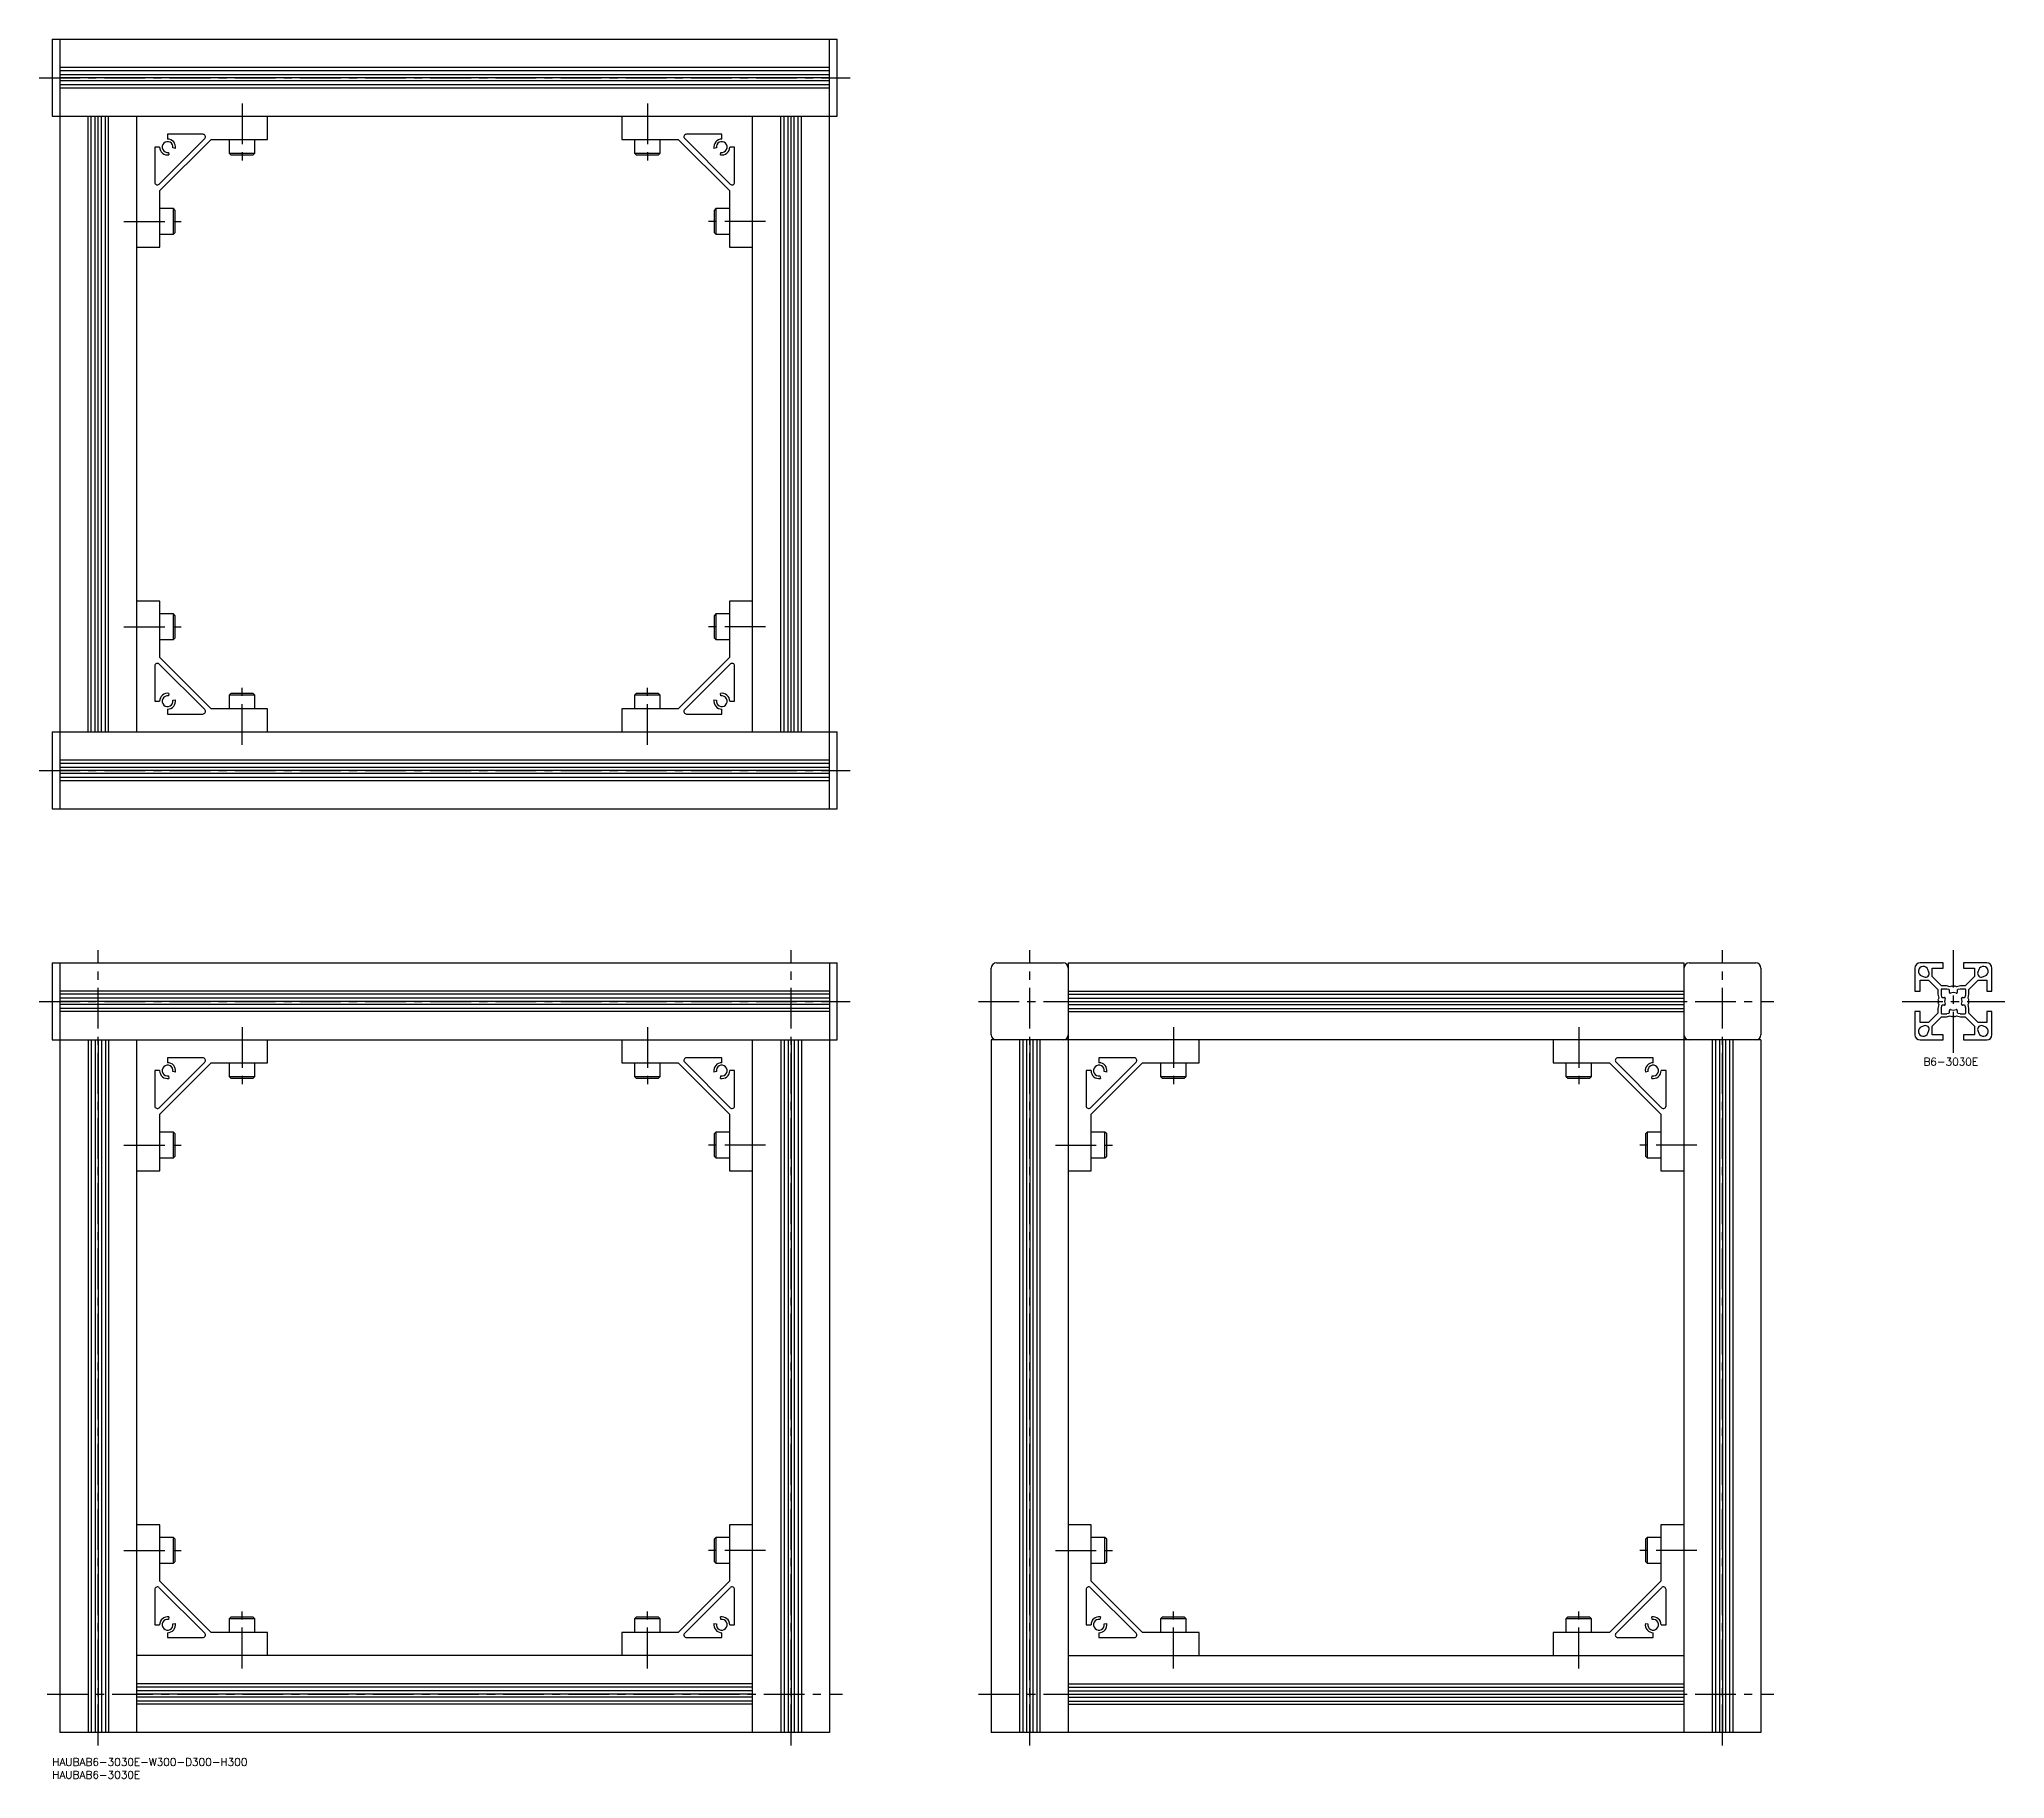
# Model space of a CAD drawing. Extents: x -5 to 761, y -8 to 670.
import ezdxf

# ---------------------------------------------------------------- set-up
doc = ezdxf.new("R2010")
doc.units = 0
doc.header["$LTSCALE"] = 0.5
doc.linetypes.add('CENTER', pattern=[50.8, 31.75, -6.35, 6.35, -6.35])
for name, color, linetype in [('MSM_CENTER', 1, 'CENTER'), ('MSM_CONTINUOUS', 7, 'CONTINUOUS'), ('MSM_PART_NUMBER', 7, 'CONTINUOUS')]:
    doc.layers.add(name, color=color, linetype=linetype)
doc.styles.get("Standard").update_dxf_attribs({"font": 'txt.shx', "height": 3, "bigfont": 'bigfont.shx'})

# ---------------------------------------------------------------- blocks, each defined once
blk = doc.blocks.new('*U8')
at = {"layer": 'MSM_PART_NUMBER'}
blk.add_text('HAUBAB6-3030E-W300-D300-H300', height=3, dxfattribs=at).set_placement((0, -3))
blk = doc.blocks.new('*U9')
at = {"layer": 'MSM_PART_NUMBER'}
blk.add_text('HAUBAB6-3030E', height=3, dxfattribs=at).set_placement((0, -8))
blk = doc.blocks.new('*U10')
at = {"layer": 'MSM_PART_NUMBER'}
blk.add_text('B6-3030E', height=3, dxfattribs=at).set_placement((729.32, 269.97))

msp = doc.modelspace()

# ---------------------------------------------------------------- linework, layer by layer
at = {"layer": 'MSM_CENTER'}
for p, q in [((-5, 655), (311, 655)), ((74, 645), (74, 620)), ((232, 645), (232, 620)), ((28, 599), (53, 599)), ((278, 599), (253, 599)), ((28, 441), (53, 441)), ((278, 441), (253, 441)), ((74, 395), (74, 420)), ((232, 395), (232, 420)), ((-5, 385), (311, 385)), ((18, 5), (18, 315)), ((288, 5), (288, 315)), ((381, 5), (381, 315)), ((651, 5), (651, 315)), ((741, 275), (741, 315)), ((-5, 295), (311, 295)), ((361, 295), (671, 295)), ((721, 295), (761, 295)), ((74, 285), (74, 260)), ((232, 285), (232, 260)), ((437, 285), (437, 260)), ((595, 285), (595, 260)), ((28, 239), (53, 239)), ((278, 239), (253, 239)), ((391, 239), (416, 239)), ((641, 239), (616, 239)), ((28, 81), (53, 81)), ((278, 81), (253, 81)), ((391, 81), (416, 81)), ((641, 81), (616, 81)), ((74, 35), (74, 60)), ((232, 35), (232, 60)), ((437, 35), (437, 60)), ((595, 35), (595, 60)), ((-2, 25), (308, 25)), ((361, 25), (671, 25))]:
    msp.add_line(p, q, dxfattribs=at)
at = {"layer": 'MSM_CONTINUOUS'}
for p, q in [((0, 670), (306, 670)), ((0, 670), (0, 640)), ((3, 670), (3, 370)), ((303, 370), (303, 670)), ((306, 640), (306, 670)), ((303, 659), (3, 659)), ((303, 657.74), (3, 657.74)), ((303, 656.2), (3, 656.2)), ((303, 655), (3, 655)), ((303, 653.8), (3, 653.8)), ((303, 652.26), (3, 652.26)), ((303, 651), (3, 651)), ((0, 640), (306, 640)), ((14, 400), (14, 640)), ((15.26, 400), (15.26, 640)), ((16.8, 400), (16.8, 640)), ((18, 400), (18, 640)), ((19.2, 400), (19.2, 640)), ((20.74, 400), (20.74, 640)), ((22, 400), (22, 640)), ((33, 400), (33, 640)), ((84, 631), (84, 640)), ((222, 640), (222, 631)), ((273, 400), (273, 640)), ((284, 400), (284, 640)), ((285.26, 400), (285.26, 640)), ((286.8, 400), (286.8, 640)), ((288, 400), (288, 640)), ((289.2, 400), (289.2, 640)), ((290.74, 400), (290.74, 640)), ((292, 400), (292, 640)), ((41.71, 613.54), (59.46, 631.29)), ((42, 611), (62, 631)), ((45, 633), (45, 631.1)), ((58.76, 633), (45, 633)), ((62, 631), (84, 631)), ((69, 631), (69, 625.67)), ((79, 625.67), (79, 631)), ((222, 631), (244, 631)), ((227, 631), (227, 625.67)), ((237, 625.67), (237, 631)), ((244, 631), (264, 611)), ((246.54, 631.29), (264.29, 613.54)), ((261, 633), (247.24, 633)), ((261, 631.1), (261, 633)), ((40, 628), (40, 614.24)), ((41.9, 628), (40, 628)), ((45.36, 625.93), (45.54, 624.95)), ((48.05, 627.46), (47.07, 627.64)), ((69, 625.67), (69.67, 625)), ((69, 625.67), (79, 625.67)), ((69.67, 625), (78.33, 625)), ((78.33, 625), (79, 625.67)), ((227, 625.67), (227.67, 625)), ((227, 625.67), (237, 625.67)), ((227.67, 625), (236.33, 625)), ((236.33, 625), (237, 625.67)), ((258.93, 627.64), (257.95, 627.46)), ((260.46, 624.95), (260.64, 625.93)), ((266, 628), (264.1, 628)), ((266, 614.24), (266, 628)), ((42, 589), (42, 611)), ((264, 611), (264, 589)), ((47.33, 604), (42, 604)), ((48, 603.33), (47.33, 604)), ((47.33, 594), (47.33, 604)), ((48, 594.67), (48, 603.33)), ((258.67, 604), (258, 603.33)), ((258, 603.33), (258, 594.67)), ((264, 604), (258.67, 604)), ((258.67, 604), (258.67, 594)), ((42, 594), (47.33, 594)), ((47.33, 594), (48, 594.67)), ((258, 594.67), (258.67, 594)), ((258.67, 594), (264, 594)), ((33, 589), (42, 589)), ((264, 589), (273, 589)), ((42, 451), (33, 451)), ((42, 429), (42, 451)), ((47.33, 446), (42, 446)), ((48, 445.33), (47.33, 446)), ((47.33, 436), (47.33, 446)), ((48, 436.67), (48, 445.33)), ((258.67, 446), (258, 445.33)), ((258, 445.33), (258, 436.67)), ((264, 446), (258.67, 446)), ((258.67, 446), (258.67, 436)), ((264, 451), (264, 429)), ((273, 451), (264, 451)), ((47.33, 436), (48, 436.67)), ((258, 436.67), (258.67, 436)), ((42, 436), (47.33, 436)), ((62, 409), (42, 429)), ((264, 429), (244, 409)), ((258.67, 436), (264, 436)), ((40, 425.76), (40, 412)), ((59.46, 408.71), (41.71, 426.46)), ((264.29, 426.46), (246.54, 408.71)), ((266, 412), (266, 425.76)), ((45.54, 415.05), (45.36, 414.07)), ((69.67, 415), (69, 414.33)), ((69, 414.33), (69, 409)), ((79, 414.33), (69, 414.33)), ((78.33, 415), (69.67, 415)), ((79, 414.33), (78.33, 415)), ((79, 409), (79, 414.33)), ((227.67, 415), (227, 414.33)), ((227, 414.33), (227, 409)), ((237, 414.33), (227, 414.33)), ((236.33, 415), (227.67, 415)), ((237, 414.33), (236.33, 415)), ((237, 409), (237, 414.33)), ((260.64, 414.07), (260.46, 415.05)), ((40, 412), (41.9, 412)), ((45, 408.9), (45, 407)), ((45, 407), (58.76, 407)), ((47.07, 412.36), (48.05, 412.54)), ((84, 409), (62, 409)), ((84, 400), (84, 409)), ((222, 409), (222, 400)), ((244, 409), (222, 409)), ((247.24, 407), (261, 407)), ((257.95, 412.54), (258.93, 412.36)), ((261, 407), (261, 408.9)), ((264.1, 412), (266, 412)), ((0, 400), (306, 400)), ((0, 400), (0, 370)), ((306, 370), (306, 400)), ((303, 389), (3, 389)), ((303, 387.74), (3, 387.74)), ((303, 386.2), (3, 386.2)), ((303, 385), (3, 385)), ((303, 383.8), (3, 383.8)), ((303, 382.26), (3, 382.26)), ((303, 381), (3, 381)), ((0, 370), (306, 370)), ((0, 310), (0, 280)), ((0, 310), (306, 310)), ((3, 310), (3, 10)), ((303, 310), (303, 10)), ((306, 280), (306, 310)), ((366, 282), (366, 308)), ((368, 310), (394, 310)), ((396, 310), (396, 10)), ((396, 310), (636, 310)), ((636, 310), (636, 10)), ((638, 310), (664, 310)), ((666, 308), (666, 282)), ((726, 308), (726, 299)), ((737, 310), (728, 310)), ((731.46, 306.34), (731.08, 307.36)), ((732.75, 304.66), (732.75, 308)), ((732.75, 308), (737, 308)), ((737, 308), (737, 310)), ((754, 310), (745, 310)), ((745, 310), (745, 308)), ((745, 308), (749.25, 308)), ((749.25, 308), (749.25, 304.66)), ((750.92, 307.36), (750.54, 306.34)), ((756, 299), (756, 308)), ((303, 299), (3, 299)), ((396, 299), (636, 299)), ((726, 299), (728, 299)), ((728, 299), (728, 303.25)), ((728, 303.25), (731.34, 303.25)), ((728.64, 304.92), (729.66, 304.54)), ((731.34, 303.25), (735, 299.59)), ((736.41, 301), (732.75, 304.66)), ((735, 299.59), (735, 297.74)), ((736.2, 299.5), (736.2, 297.64)), ((738.26, 301), (736.41, 301)), ((738.36, 299.8), (736.5, 299.8)), ((739.8, 300.7), (738.26, 301)), ((739.26, 299.63), (738.41, 299.79)), ((739.5, 298.5), (739.5, 299.34)), ((740.25, 300.96), (739.8, 300.7)), ((741, 300.7), (740.55, 300.96)), ((741.45, 300.96), (741, 300.7)), ((742.2, 300.7), (741.75, 300.96)), ((743.74, 301), (742.2, 300.7)), ((742.5, 299.34), (742.5, 298.5)), ((743.59, 299.79), (742.74, 299.63)), ((745.5, 299.8), (743.64, 299.8)), ((745.59, 301), (743.74, 301)), ((749.25, 304.66), (745.59, 301)), ((745.8, 297.64), (745.8, 299.5)), ((747, 299.59), (750.66, 303.25)), ((747, 297.74), (747, 299.59)), ((750.66, 303.25), (754, 303.25)), ((752.34, 304.54), (753.36, 304.92)), ((754, 303.25), (754, 299)), ((754, 299), (756, 299)), ((303, 297.74), (3, 297.74)), ((303, 296.2), (3, 296.2)), ((303, 295), (3, 295)), ((303, 293.8), (3, 293.8)), ((303, 292.26), (3, 292.26)), ((396, 297.74), (636, 297.74)), ((396, 296.2), (636, 296.2)), ((396, 295), (636, 295)), ((396, 293.8), (636, 293.8)), ((396, 292.26), (636, 292.26)), ((735, 297.74), (735.3, 296.2)), ((735.3, 293.8), (735, 292.26)), ((735, 292.26), (735, 290.41)), ((735.3, 296.2), (735.04, 295.75)), ((735.04, 295.45), (735.3, 295)), ((735.3, 295), (735.04, 294.55)), ((735.04, 294.25), (735.3, 293.8)), ((736.2, 292.36), (736.2, 290.5)), ((736.21, 297.59), (736.37, 296.74)), ((736.37, 293.26), (736.21, 292.41)), ((736.66, 296.5), (737.5, 296.5)), ((737.5, 293.5), (736.66, 293.5)), ((739.5, 290.66), (739.5, 291.5)), ((742.5, 291.5), (742.5, 290.66)), ((744.5, 296.5), (745.34, 296.5)), ((745.34, 293.5), (744.5, 293.5)), ((745.63, 296.74), (745.79, 297.59)), ((745.79, 292.41), (745.63, 293.26)), ((745.8, 290.5), (745.8, 292.36)), ((746.7, 296.2), (747, 297.74)), ((746.96, 295.75), (746.7, 296.2)), ((746.7, 295), (746.96, 295.45)), ((746.96, 294.55), (746.7, 295)), ((746.7, 293.8), (746.96, 294.25)), ((747, 292.26), (746.7, 293.8)), ((747, 290.41), (747, 292.26)), ((303, 291), (3, 291)), ((396, 291), (636, 291)), ((726, 291), (726, 282)), ((728, 291), (726, 291)), ((728, 286.75), (728, 291)), ((731.34, 286.75), (728, 286.75)), ((729.66, 285.46), (728.64, 285.08)), ((731.08, 282.64), (731.46, 283.66)), ((735, 290.41), (731.34, 286.75)), ((732.75, 285.34), (736.41, 289)), ((732.75, 282), (732.75, 285.34)), ((736.41, 289), (738.26, 289)), ((736.5, 290.2), (738.36, 290.2)), ((738.26, 289), (739.8, 289.3)), ((738.41, 290.21), (739.26, 290.37)), ((739.8, 289.3), (740.25, 289.04)), ((740.55, 289.04), (741, 289.3)), ((741, 289.3), (741.45, 289.04)), ((741.75, 289.04), (742.2, 289.3)), ((742.2, 289.3), (743.74, 289)), ((742.74, 290.37), (743.59, 290.21)), ((743.64, 290.2), (745.5, 290.2)), ((743.74, 289), (745.59, 289)), ((745.59, 289), (749.25, 285.34)), ((750.66, 286.75), (747, 290.41)), ((749.25, 285.34), (749.25, 282)), ((750.54, 283.66), (750.92, 282.64)), ((754, 286.75), (750.66, 286.75)), ((753.36, 285.08), (752.34, 285.46)), ((754, 291), (754, 286.75)), ((756, 291), (754, 291)), ((756, 282), (756, 291)), ((0, 280), (306, 280)), ((14, 280), (14, 10)), ((15.26, 280), (15.26, 10)), ((16.8, 280), (16.8, 10)), ((18, 280), (18, 10)), ((19.2, 280), (19.2, 10)), ((20.74, 280), (20.74, 10)), ((22, 280), (22, 10)), ((33, 10), (33, 280)), ((84, 271), (84, 280)), ((222, 280), (222, 271)), ((273, 10), (273, 280)), ((284, 280), (284, 10)), ((285.26, 280), (285.26, 10)), ((286.8, 280), (286.8, 10)), ((288, 280), (288, 10)), ((289.2, 280), (289.2, 10)), ((290.74, 280), (290.74, 10)), ((292, 280), (292, 10)), ((666, 280), (366, 280)), ((366, 280), (366, 10)), ((377, 280), (377, 10)), ((378.26, 280), (378.26, 10)), ((379.8, 280), (379.8, 10)), ((381, 280), (381, 10)), ((382.2, 280), (382.2, 10)), ((383.74, 280), (383.74, 10)), ((385, 280), (385, 10)), ((447, 271), (447, 280)), ((585, 280), (585, 271)), ((647, 280), (647, 10)), ((648.26, 280), (648.26, 10)), ((649.8, 280), (649.8, 10)), ((651, 280), (651, 10)), ((652.2, 280), (652.2, 10)), ((653.74, 280), (653.74, 10)), ((655, 280), (655, 10)), ((666, 280), (666, 10)), ((728, 280), (737, 280)), ((737, 282), (732.75, 282)), ((737, 280), (737, 282)), ((749.25, 282), (745, 282)), ((745, 282), (745, 280)), ((745, 280), (754, 280)), ((41.71, 253.54), (59.46, 271.29)), ((42, 251), (62, 271)), ((45, 273), (45, 271.1)), ((58.76, 273), (45, 273)), ((62, 271), (84, 271)), ((69, 271), (69, 265.67)), ((79, 265.67), (79, 271)), ((222, 271), (244, 271)), ((227, 271), (227, 265.67)), ((237, 265.67), (237, 271)), ((244, 271), (264, 251)), ((246.54, 271.29), (264.29, 253.54)), ((261, 273), (247.24, 273)), ((261, 271.1), (261, 273)), ((404.71, 253.54), (422.46, 271.29)), ((405, 251), (425, 271)), ((408, 273), (408, 271.1)), ((421.76, 273), (408, 273)), ((425, 271), (447, 271)), ((432, 271), (432, 265.67)), ((442, 265.67), (442, 271)), ((585, 271), (607, 271)), ((590, 271), (590, 265.67)), ((600, 265.67), (600, 271)), ((607, 271), (627, 251)), ((609.54, 271.29), (627.29, 253.54)), ((624, 273), (610.24, 273)), ((624, 271.1), (624, 273)), ((40, 268), (40, 254.24)), ((41.9, 268), (40, 268)), ((45.36, 265.93), (45.54, 264.95)), ((48.05, 267.46), (47.07, 267.64)), ((69, 265.67), (69.67, 265)), ((69, 265.67), (79, 265.67)), ((69.67, 265), (78.33, 265)), ((78.33, 265), (79, 265.67)), ((227, 265.67), (227.67, 265)), ((227, 265.67), (237, 265.67)), ((227.67, 265), (236.33, 265)), ((236.33, 265), (237, 265.67)), ((258.93, 267.64), (257.95, 267.46)), ((260.46, 264.95), (260.64, 265.93)), ((266, 268), (264.1, 268)), ((266, 254.24), (266, 268)), ((403, 268), (403, 254.24)), ((404.9, 268), (403, 268)), ((408.36, 265.93), (408.54, 264.95)), ((411.05, 267.46), (410.07, 267.64)), ((432, 265.67), (432.67, 265)), ((432, 265.67), (442, 265.67)), ((432.67, 265), (441.33, 265)), ((441.33, 265), (442, 265.67)), ((590, 265.67), (590.67, 265)), ((590, 265.67), (600, 265.67)), ((590.67, 265), (599.33, 265)), ((599.33, 265), (600, 265.67)), ((621.93, 267.64), (620.95, 267.46)), ((623.46, 264.95), (623.64, 265.93)), ((629, 268), (627.1, 268)), ((629, 254.24), (629, 268)), ((42, 229), (42, 251)), ((264, 251), (264, 229)), ((405, 229), (405, 251)), ((627, 251), (627, 229)), ((47.33, 244), (42, 244)), ((48, 243.33), (47.33, 244)), ((47.33, 234), (47.33, 244)), ((48, 234.67), (48, 243.33)), ((258.67, 244), (258, 243.33)), ((258, 243.33), (258, 234.67)), ((264, 244), (258.67, 244)), ((258.67, 244), (258.67, 234)), ((410.33, 244), (405, 244)), ((411, 243.33), (410.33, 244)), ((410.33, 234), (410.33, 244)), ((411, 234.67), (411, 243.33)), ((621.67, 244), (621, 243.33)), ((621, 243.33), (621, 234.67)), ((627, 244), (621.67, 244)), ((621.67, 244), (621.67, 234)), ((42, 234), (47.33, 234)), ((47.33, 234), (48, 234.67)), ((258, 234.67), (258.67, 234)), ((258.67, 234), (264, 234)), ((405, 234), (410.33, 234)), ((410.33, 234), (411, 234.67)), ((621, 234.67), (621.67, 234)), ((621.67, 234), (627, 234)), ((33, 229), (42, 229)), ((264, 229), (273, 229)), ((396, 229), (405, 229)), ((627, 229), (636, 229)), ((42, 91), (33, 91)), ((42, 69), (42, 91)), ((47.33, 86), (42, 86)), ((48, 85.33), (47.33, 86)), ((47.33, 76), (47.33, 86)), ((48, 76.67), (48, 85.33)), ((258.67, 86), (258, 85.33)), ((258, 85.33), (258, 76.67)), ((264, 86), (258.67, 86)), ((258.67, 86), (258.67, 76)), ((264, 91), (264, 69)), ((273, 91), (264, 91)), ((405, 91), (396, 91)), ((405, 69), (405, 91)), ((410.33, 86), (405, 86)), ((411, 85.33), (410.33, 86)), ((410.33, 76), (410.33, 86)), ((411, 76.67), (411, 85.33)), ((621.67, 86), (621, 85.33)), ((621, 85.33), (621, 76.67)), ((627, 86), (621.67, 86)), ((621.67, 86), (621.67, 76)), ((627, 91), (627, 69)), ((636, 91), (627, 91)), ((47.33, 76), (48, 76.67)), ((258, 76.67), (258.67, 76)), ((410.33, 76), (411, 76.67)), ((621, 76.67), (621.67, 76)), ((42, 76), (47.33, 76)), ((62, 49), (42, 69)), ((264, 69), (244, 49)), ((258.67, 76), (264, 76)), ((405, 76), (410.33, 76)), ((425, 49), (405, 69)), ((627, 69), (607, 49)), ((621.67, 76), (627, 76)), ((40, 65.76), (40, 52)), ((59.46, 48.71), (41.71, 66.46)), ((264.29, 66.46), (246.54, 48.71)), ((266, 52), (266, 65.76)), ((403, 65.76), (403, 52)), ((422.46, 48.71), (404.71, 66.46)), ((627.29, 66.46), (609.54, 48.71)), ((629, 52), (629, 65.76)), ((45.54, 55.05), (45.36, 54.07)), ((69.67, 55), (69, 54.33)), ((69, 54.33), (69, 49)), ((79, 54.33), (69, 54.33)), ((78.33, 55), (69.67, 55)), ((79, 54.33), (78.33, 55)), ((79, 49), (79, 54.33)), ((227.67, 55), (227, 54.33)), ((227, 54.33), (227, 49)), ((237, 54.33), (227, 54.33)), ((236.33, 55), (227.67, 55)), ((237, 54.33), (236.33, 55)), ((237, 49), (237, 54.33)), ((260.64, 54.07), (260.46, 55.05)), ((408.54, 55.05), (408.36, 54.07)), ((432.67, 55), (432, 54.33)), ((432, 54.33), (432, 49)), ((442, 54.33), (432, 54.33)), ((441.33, 55), (432.67, 55)), ((442, 54.33), (441.33, 55)), ((442, 49), (442, 54.33)), ((590.67, 55), (590, 54.33)), ((590, 54.33), (590, 49)), ((600, 54.33), (590, 54.33)), ((599.33, 55), (590.67, 55)), ((600, 54.33), (599.33, 55)), ((600, 49), (600, 54.33)), ((623.64, 54.07), (623.46, 55.05)), ((40, 52), (41.9, 52)), ((45, 48.9), (45, 47)), ((45, 47), (58.76, 47)), ((47.07, 52.36), (48.05, 52.54)), ((84, 49), (62, 49)), ((84, 40), (84, 49)), ((222, 49), (222, 40)), ((244, 49), (222, 49)), ((247.24, 47), (261, 47)), ((257.95, 52.54), (258.93, 52.36)), ((261, 47), (261, 48.9)), ((264.1, 52), (266, 52)), ((403, 52), (404.9, 52)), ((408, 48.9), (408, 47)), ((408, 47), (421.76, 47)), ((410.07, 52.36), (411.05, 52.54)), ((447, 49), (425, 49)), ((447, 40), (447, 49)), ((585, 49), (585, 40)), ((607, 49), (585, 49)), ((610.24, 47), (624, 47)), ((620.95, 52.54), (621.93, 52.36)), ((624, 47), (624, 48.9)), ((627.1, 52), (629, 52)), ((273, 40), (33, 40)), ((396, 40), (636, 40)), ((273, 29), (33, 29)), ((273, 27.74), (33, 27.74)), ((273, 26.2), (33, 26.2)), ((273, 25), (33, 25)), ((273, 23.8), (33, 23.8)), ((396, 29), (636, 29)), ((396, 27.74), (636, 27.74)), ((396, 26.2), (636, 26.2)), ((396, 25), (636, 25)), ((396, 23.8), (636, 23.8)), ((273, 22.26), (33, 22.26)), ((273, 21), (33, 21)), ((396, 22.26), (636, 22.26)), ((396, 21), (636, 21)), ((303, 10), (3, 10)), ((666, 10), (366, 10))]:
    msp.add_line(p, q, dxfattribs=at)
for centre, radius, start, end in [((45, 628), 2.1, 350, 280), ((45, 628), 3.1, 350, 90), ((58.76, 632), 1, 315, 90), ((247.24, 632), 1, 90, 225), ((261, 628), 3.1, 90, 190), ((261, 628), 2.1, 260, 190), ((45, 628), 3.1, 180, 280), ((261, 628), 3.1, 260, 0), ((41, 614.24), 1, 180, 315), ((265, 614.24), 1, 225, 0), ((41, 425.76), 1, 45, 180), ((265, 425.76), 1, 0, 135), ((45, 412), 3.1, 80, 180), ((45, 412), 2.1, 80, 10), ((261, 412), 2.1, 170, 100), ((261, 412), 3.1, 0, 100), ((45, 412), 3.1, 270, 10), ((58.76, 408), 1, 270, 45), ((247.24, 408), 1, 135, 270), ((261, 412), 3.1, 170, 270), ((368, 308), 2, 90, 180), ((394, 308), 2, 0, 90), ((638, 308), 2, 90, 180), ((664, 308), 2, 0, 90), ((728, 308), 2, 90, 180), ((729.3, 306.7), 1.9, 20.37568, 249.62432), ((752.7, 306.7), 1.9, 290.37568, 159.62432), ((754, 308), 2, 0, 90), ((730.15, 305.85), 1.4, 249.62432, 20.37568), ((736.5, 299.5), 0.3, 90, 180), ((738.36, 299.5), 0.3, 79, 90), ((739.2, 299.34), 0.3, 0, 79), ((740.4, 300.7), 0.3, 60, 120), ((741.6, 300.7), 0.3, 60, 120), ((742.8, 299.34), 0.3, 101, 180), ((743.64, 299.5), 0.3, 90, 101), ((745.5, 299.5), 0.3, 0, 90), ((751.85, 305.85), 1.4, 159.62432, 290.37568), ((735.3, 295.6), 0.3, 150, 210), ((735.3, 294.4), 0.3, 150, 210), ((736.5, 297.64), 0.3, 180, 191), ((736.5, 292.36), 0.3, 169, 180), ((736.66, 296.8), 0.3, 191, 270), ((736.66, 293.2), 0.3, 90, 169), ((737.5, 296.2), 0.3, 341.07536, 90), ((737.5, 293.8), 0.3, 270, 18.92464), ((741, 295), 3.4, 161.07536, 198.92464), ((739.8, 298.5), 0.3, 180, 288.92464), ((739.8, 291.5), 0.3, 71.07536, 180), ((741, 295), 3.4, 71.07536, 108.92464), ((741, 295), 3.4, 251.07536, 288.92464), ((742.2, 298.5), 0.3, 251.07536, 0), ((742.2, 291.5), 0.3, 0, 108.92464), ((744.5, 296.2), 0.3, 90, 198.92464), ((744.5, 293.8), 0.3, 161.07536, 270), ((741, 295), 3.4, 341.07536, 18.92464), ((745.34, 296.8), 0.3, 270, 349), ((745.34, 293.2), 0.3, 11, 90), ((745.5, 297.64), 0.3, 349, 0), ((745.5, 292.36), 0.3, 0, 11), ((746.7, 295.6), 0.3, 330, 30), ((746.7, 294.4), 0.3, 330, 30), ((729.3, 283.3), 1.9, 110.37568, 339.62432), ((730.15, 284.15), 1.4, 339.62432, 110.37568), ((736.5, 290.5), 0.3, 180, 270), ((738.36, 290.5), 0.3, 270, 281), ((739.2, 290.66), 0.3, 281, 0), ((740.4, 289.3), 0.3, 240, 300), ((741.6, 289.3), 0.3, 240, 300), ((742.8, 290.66), 0.3, 180, 259), ((743.64, 290.5), 0.3, 259, 270), ((745.5, 290.5), 0.3, 270, 0), ((751.85, 284.15), 1.4, 69.62432, 200.37568), ((752.7, 283.3), 1.9, 200.37568, 69.62432), ((368, 282), 2, 180, 270), ((394, 282), 2, 270, 0), ((638, 282), 2, 180, 270), ((664, 282), 2, 270, 0), ((728, 282), 2, 180, 270), ((754, 282), 2, 270, 0), ((45, 268), 2.1, 350, 280), ((45, 268), 3.1, 350, 90), ((58.76, 272), 1, 315, 90), ((247.24, 272), 1, 90, 225), ((261, 268), 3.1, 90, 190), ((261, 268), 2.1, 260, 190), ((408, 268), 2.1, 350, 280), ((408, 268), 3.1, 350, 90), ((421.76, 272), 1, 315, 90), ((610.24, 272), 1, 90, 225), ((624, 268), 3.1, 90, 190), ((624, 268), 2.1, 260, 190), ((45, 268), 3.1, 180, 280), ((261, 268), 3.1, 260, 0), ((408, 268), 3.1, 180, 280), ((624, 268), 3.1, 260, 0), ((41, 254.24), 1, 180, 315), ((265, 254.24), 1, 225, 0), ((404, 254.24), 1, 180, 315), ((628, 254.24), 1, 225, 0), ((41, 65.76), 1, 45, 180), ((265, 65.76), 1, 0, 135), ((404, 65.76), 1, 45, 180), ((628, 65.76), 1, 0, 135), ((45, 52), 3.1, 80, 180), ((45, 52), 2.1, 80, 10), ((261, 52), 2.1, 170, 100), ((261, 52), 3.1, 0, 100), ((408, 52), 3.1, 80, 180), ((408, 52), 2.1, 80, 10), ((624, 52), 2.1, 170, 100), ((624, 52), 3.1, 0, 100), ((45, 52), 3.1, 270, 10), ((58.76, 48), 1, 270, 45), ((247.24, 48), 1, 135, 270), ((261, 52), 3.1, 170, 270), ((408, 52), 3.1, 270, 10), ((421.76, 48), 1, 270, 45), ((610.24, 48), 1, 135, 270), ((624, 52), 3.1, 170, 270)]:
    msp.add_arc(centre, radius, start, end, dxfattribs=at)

# ---------------------------------------------------------------- block references
for name in ['*U10', '*U8', '*U9']:
    msp.add_blockref(name, (0, 0), dxfattribs=at)

doc.saveas('drawing.dxf')
